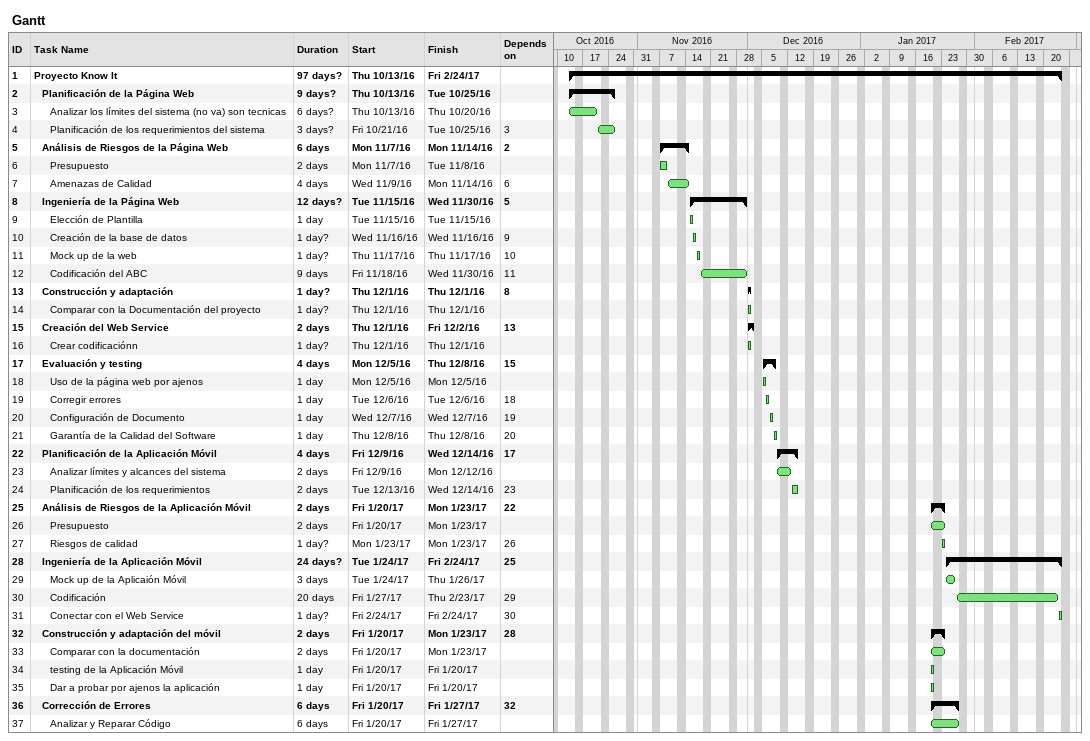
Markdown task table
Gantt

| ID | Level | Task | Duration | Start | Finish | Predecessors |
|---|---|---|---|---|---|---|
| 1 | 1 | **Proyecto Know It** | 97d? | 2016-10-13 | 2017-02-24 |  |
| 2 | 2 | **Planificación de la Página Web** | 9d? | 2016-10-13 | 2016-10-25 |  |
| 3 | 3 | Analizar los límites del sistema (no va) son tecnicas | 6d? | 2016-10-13 | 2016-10-20 |  |
| 4 | 3 | Planificación de los requerimientos del sistema | 3d? | 2016-10-21 | 2016-10-25 | 3 |
| 5 | 2 | **Análisis de Riesgos de la Página Web** | 6d | 2016-11-07 | 2016-11-14 | 2 |
| 6 | 3 | Presupuesto | 2d | 2016-11-07 | 2016-11-08 |  |
| 7 | 3 | Amenazas de Calidad | 4d | 2016-11-09 | 2016-11-14 | 6 |
| 8 | 2 | **Ingeniería de la Página Web** | 12d? | 2016-11-15 | 2016-11-30 | 5 |
| 9 | 3 | Elección de Plantilla | 1d | 2016-11-15 | 2016-11-15 |  |
| 10 | 3 | Creación de la base de datos | 1d? | 2016-11-16 | 2016-11-16 | 9 |
| 11 | 3 | Mock up de la web | 1d? | 2016-11-17 | 2016-11-17 | 10 |
| 12 | 3 | Codificación del ABC | 9d | 2016-11-18 | 2016-11-30 | 11 |
| 13 | 2 | **Construcción y adaptación** | 1d? | 2016-12-01 | 2016-12-01 | 8 |
| 14 | 3 | Comparar con la Documentación del proyecto | 1d? | 2016-12-01 | 2016-12-01 |  |
| 15 | 2 | **Creación del Web Service** | 2d | 2016-12-01 | 2016-12-02 | 13 |
| 16 | 3 | Crear codificaciónn | 1d? | 2016-12-01 | 2016-12-01 |  |
| 17 | 2 | **Evaluación y testing** | 4d | 2016-12-05 | 2016-12-08 | 15 |
| 18 | 3 | Uso de la página web por ajenos | 1d | 2016-12-05 | 2016-12-05 |  |
| 19 | 3 | Corregir errores | 1d | 2016-12-06 | 2016-12-06 | 18 |
| 20 | 3 | Configuración de Documento | 1d | 2016-12-07 | 2016-12-07 | 19 |
| 21 | 3 | Garantía de la Calidad del Software | 1d | 2016-12-08 | 2016-12-08 | 20 |
| 22 | 2 | **Planificación de la Aplicación Móvil** | 4d | 2016-12-09 | 2016-12-14 | 17 |
| 23 | 3 | Analizar límites y alcances del sistema | 2d | 2016-12-09 | 2016-12-12 |  |
| 24 | 3 | Planificación de los requerimientos | 2d | 2016-12-13 | 2016-12-14 | 23 |
| 25 | 2 | **Análisis de Riesgos de la Aplicación Móvil** | 2d | 2017-01-20 | 2017-01-23 | 22 |
| 26 | 3 | Presupuesto | 2d | 2017-01-20 | 2017-01-23 |  |
| 27 | 3 | Riesgos de calidad | 1d? | 2017-01-23 | 2017-01-23 | 26 |
| 28 | 2 | **Ingeniería de la Aplicación Móvil** | 24d? | 2017-01-24 | 2017-02-24 | 25 |
| 29 | 3 | Mock up de la Aplicaión Móvil | 3d | 2017-01-24 | 2017-01-26 |  |
| 30 | 3 | Codificación | 20d | 2017-01-27 | 2017-02-23 | 29 |
| 31 | 3 | Conectar con el Web Service | 1d? | 2017-02-24 | 2017-02-24 | 30 |
| 32 | 2 | **Construcción y adaptación del móvil** | 2d | 2017-01-20 | 2017-01-23 | 28 |
| 33 | 3 | Comparar con la documentación | 2d | 2017-01-20 | 2017-01-23 |  |
| 34 | 3 | testing de la Aplicación Móvil | 1d | 2017-01-20 | 2017-01-20 |  |
| 35 | 3 | Dar a probar por ajenos la aplicación | 1d | 2017-01-20 | 2017-01-20 |  |
| 36 | 2 | **Corrección de Errores** | 6d | 2017-01-20 | 2017-01-27 | 32 |
| 37 | 3 | Analizar y Reparar Código | 6d | 2017-01-20 | 2017-01-27 |  |
